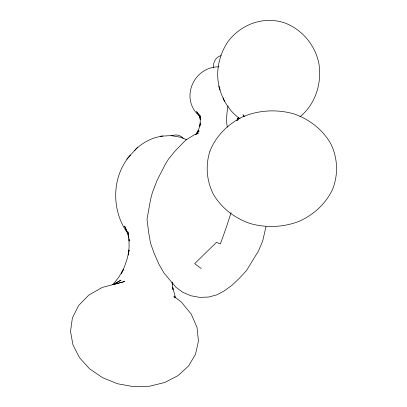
<?xml version="1.0" encoding="UTF-8"?>
<svg xmlns="http://www.w3.org/2000/svg" width="407" height="407" viewBox="0 0 407 407"><rect width="100%" height="100%" fill="white"/><g stroke="black" fill="none" stroke-linecap="round" stroke-linejoin="round"><path stroke-width="0.61" d="M265.99 226.633L262.708 240.929L258.542 250.865L246.505 270.533L239.296 278.352L231.797 285.404L224.364 290.817L216.962 294.831L208.547 297.059L199.664 297.375L190.893 295.757L182.804 292.307L175.926 287.25L163.858 272.827L158.898 264.138L154.141 253.373L150.488 243.05L148.718 232.728L147.008 219.312L150.671 199.033L152.427 192.44L157.117 180.281L165.629 163.67L168.6 158.944L175.386 150.676L185.836 140.013L194.424 134.758L198.28 133.338L197.258 133.964M128.276 255.082L129.09 247.085L128.968 239.341L129.207 241.092M199.73 126.521L200.29 121.164L199.949 115.359L200.356 119.821L199.135 114.647M128.561 253.383L129.131 249.974L127.33 258.231L124.547 266.483L121.24 273.601M199.781 126.526L200.473 122.995L198.875 128.866L197.044 132.886M236.91 120.614L238.522 117.328L237.052 120.065M121.271 273.662L123.407 269.51L118.829 277.065L113.253 284.279M197.395 132.417L198.53 130.23L195.523 134.661L199.165 130.937L195.986 134.31M130.484 155.016C111.345 176.445 111.065 210.912 128.073 233.771L124.578 226.033L127.101 231.939L128.851 238.324L127.951 231.878L129.187 240.817M237.245 120.274L239.041 117.872L237.449 119.526M134.391 150.753C141.682 142.872 152.162 137.373 162.836 136.055M126.648 159.229L137.749 147.059M299.984 116.809C315.501 104.172 322.013 83.176 318.93 63.726C315.272 45.192 301.928 29.034 284.05 22.695C262.79 15.873 240.079 24.715 227.315 42.567C218.447 56.471 214.845 74.288 220.192 90.1M112.866 284.778L121.006 280.143L112.846 284.595M221.062 55.611C215.644 56.858 212.958 62.703 213.36 67.867M172.309 135.684C176.007 134.081 180.8 135.144 183.175 138.477M114.657 284.249L124.659 281.507L102.213 287.444L88.726 295.156L78.561 305.606L72.375 317.999L70.508 331.43L72.975 344.963L79.513 357.697L89.606 368.834L102.559 377.691L117.511 383.75L133.532 386.65L149.623 386.223L164.784 382.473L178.052 375.605L188.548 366.01L195.528 354.253L198.448 341.076L197.003 327.34L191.188 314.001L181.313 302.019L173.764 296.225M171.133 135.648L181.207 137.317L186.823 139.866M218.824 66.809C193.244 66.717 179.492 99.196 199.644 116.193M160.47 136.192L172.059 135.582M201.262 268.544L194.688 263.624L216.458 242.338L220.304 244.022A246.026 48.876 -61.6 0 0 231.039 212.668M239.982 118.732C228.805 111.192 222.278 98.85 218.737 86.142M175.371 297.593L174.227 296.098L174.99 297.832M199.796 115.944L196.556 111.569L199.115 115.156L200.025 117.231M244.032 116.239L242.979 114.774L244.261 116.656M199.359 115.232L200.035 116.977M223.072 97.812L224.405 101.44M175.519 297.904L172.654 287.006L172.929 289.346M172.08 282.107L172.975 289.759M172.192 283.074L172.329 284.234L172.319 283.043M227.365 127.132A292.358 56.619 -54.5 0 1 228.017 105.957M209.971 151.068C205.199 165.685 206.624 181.553 213.848 195.121C222.156 208.74 235.307 218.488 250.341 223.57C266.244 228.032 283.145 227.33 298.616 221.525C313.202 215.15 325.452 204.187 332.382 189.748C338.268 175.336 337.881 159.193 331.425 145.04C323.519 130.22 309.925 119.551 294.21 113.98C277.32 109.076 259.279 109.987 243.01 116.687C228.225 123.799 216.066 135.699 209.971 151.068"/></g></svg>
